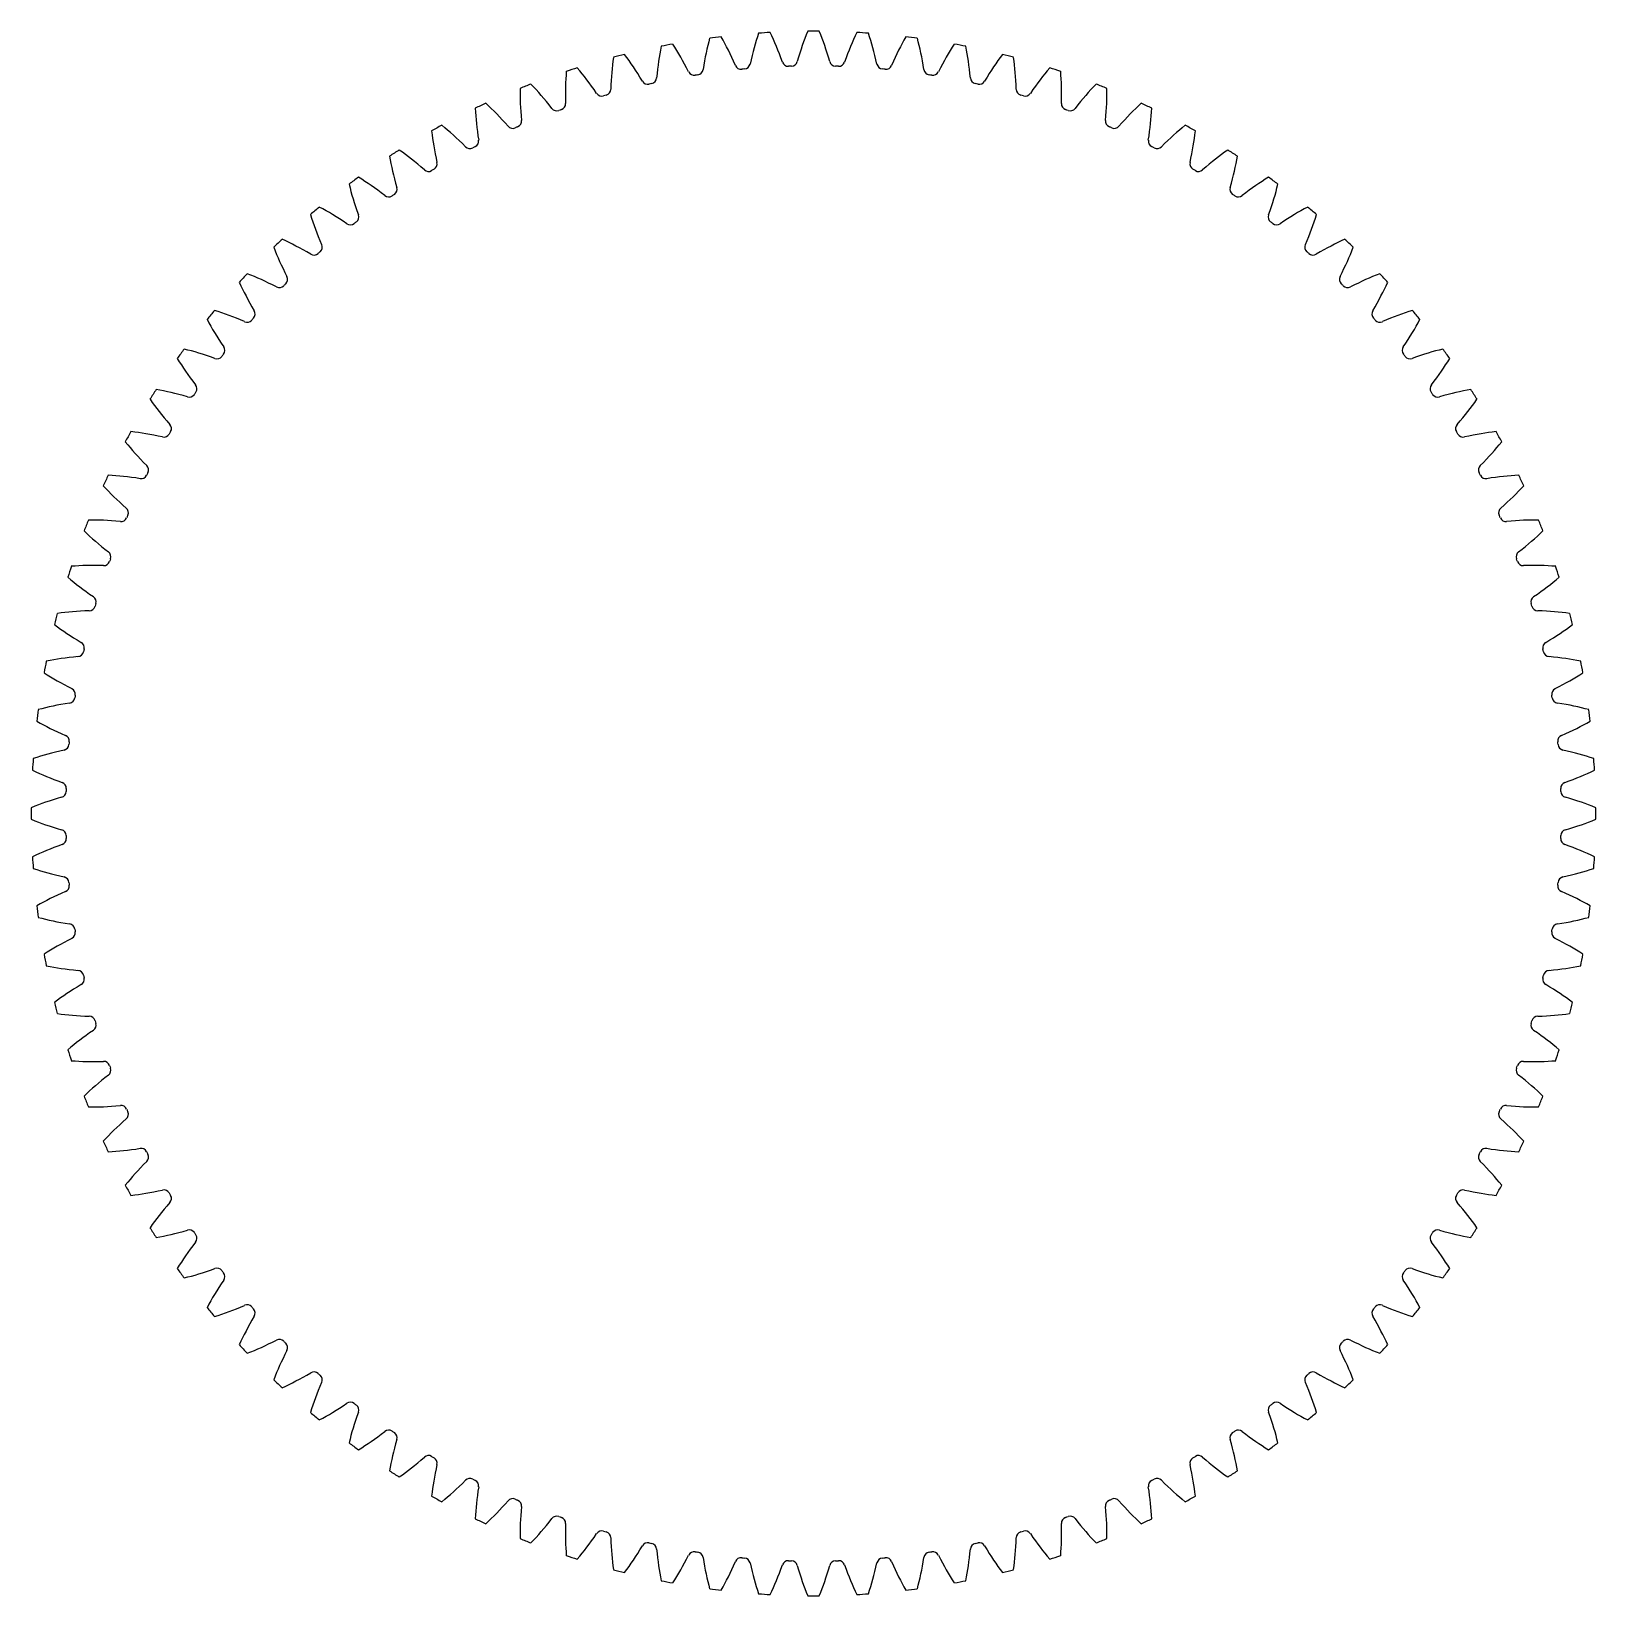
# Model space of a CAD drawing. Header units: millimetres. Extents: x -51 to 51, y -51 to 51.
import ezdxf

# ---------------------------------------------------------------- set-up
doc = ezdxf.new("R2010")
doc.units = ezdxf.units.MM
doc.layers.add('Spur', color=7, linetype='Continuous')

msp = doc.modelspace()

# ---------------------------------------------------------------- linework, layer by layer
at = {"layer": 'Spur', "color": 7}
for centre, radius, start, end in [((0, 0), 51, 89.5753, 90.4247), ((0, 0), 51, 100.3753, 101.2247), ((0, 0), 51, 96.7753, 97.6247), ((0, 0), 51, 93.1753, 94.0247), ((0, 0), 51, 85.9753, 86.8247), ((0, 0), 51, 82.3753, 83.2247), ((0, 0), 51, 78.7753, 79.6247), ((0, 0), 51, 103.9753, 104.8247), ((-1.64, 49.12), 0.4, 198.9815, 271.9099), ((-1.45, 49.13), 0.4, 271.6901, 344.6185), ((1.45, 49.13), 0.4, 195.3815, 268.3099), ((1.64, 49.12), 0.4, 268.0901, 341.0185), ((0, 0), 51, 75.1753, 76.0247), ((0, 0), 51, 107.5753, 108.4247), ((-10.63, 47.99), 0.4, 282.4901, 355.4185), ((-7.78, 48.53), 0.4, 206.1815, 279.1099), ((0, 0), 48.75, 98.8894, 99.1106), ((-7.6, 48.56), 0.4, 278.8901, 351.8185), ((-4.72, 48.92), 0.4, 202.5815, 275.5099), ((0, 0), 48.75, 95.2894, 95.5106), ((-4.53, 48.94), 0.4, 275.2901, 348.2185), ((0, 0), 48.75, 91.6894, 91.9106), ((0, 0), 48.75, 88.0894, 88.3106), ((4.53, 48.94), 0.4, 191.7815, 264.7099), ((0, 0), 48.75, 84.4894, 84.7106), ((4.72, 48.92), 0.4, 264.4901, 337.4185), ((7.6, 48.56), 0.4, 188.1815, 261.1099), ((0, 0), 48.75, 80.8894, 81.1106), ((7.78, 48.53), 0.4, 260.8901, 333.8185), ((10.63, 47.99), 0.4, 184.5815, 257.5099), ((0, 0), 51, 71.5753, 72.4247), ((0, 0), 51, 111.1753, 112.0247), ((-13.8, 47.17), 0.4, 213.3815, 286.3099), ((-13.62, 47.22), 0.4, 286.0901, 359.0185), ((-10.81, 47.95), 0.4, 209.7815, 282.7099), ((0, 0), 48.75, 102.4894, 102.7106), ((0, 0), 48.75, 77.2894, 77.5106), ((10.81, 47.95), 0.4, 257.2901, 330.2185), ((13.62, 47.22), 0.4, 180.9815, 253.9099), ((13.8, 47.17), 0.4, 253.6901, 326.6185), ((0, 0), 51, 67.9753, 68.8247), ((0, 0), 51, 114.7753, 115.6247), ((-16.74, 46.21), 0.4, 216.9815, 289.9099), ((-16.56, 46.28), 0.4, 289.6901, 2.6185), ((0, 0), 48.75, 106.0894, 106.3106), ((0, 0), 48.75, 73.6894, 73.9106), ((16.56, 46.28), 0.4, 177.3815, 250.3099), ((16.74, 46.21), 0.4, 250.0901, 323.0185), ((0, 0), 51, 64.3753, 65.2247), ((-19.43, 45.15), 0.4, 293.2901, 6.2185), ((0, 0), 48.75, 109.6894, 109.9106), ((0, 0), 48.75, 70.0894, 70.3106), ((19.43, 45.15), 0.4, 173.7815, 246.7099), ((0, 0), 51, 118.3753, 119.2247), ((-22.23, 43.84), 0.4, 296.8901, 9.8185), ((-19.61, 45.07), 0.4, 220.5815, 293.5099), ((0, 0), 48.75, 113.2894, 113.5106), ((0, 0), 48.75, 66.4894, 66.7106), ((19.61, 45.07), 0.4, 246.4901, 319.4185), ((22.23, 43.84), 0.4, 170.1815, 243.1099), ((0, 0), 51, 60.7753, 61.6247), ((0, 0), 51, 121.9753, 122.8247), ((-22.4, 43.75), 0.4, 224.1815, 297.1099), ((0, 0), 48.75, 116.8894, 117.1106), ((0, 0), 48.75, 62.8894, 63.1106), ((22.4, 43.75), 0.4, 242.8901, 315.8185), ((0, 0), 51, 57.1753, 58.0247), ((-25.1, 42.26), 0.4, 227.7815, 300.7099), ((0, 0), 48.75, 120.4894, 120.7106), ((-24.94, 42.35), 0.4, 300.4901, 13.4185), ((24.94, 42.35), 0.4, 166.5815, 239.5099), ((0, 0), 48.75, 59.2894, 59.5106), ((25.1, 42.26), 0.4, 239.2901, 312.2185), ((0, 0), 51, 125.5753, 126.4247), ((-27.55, 40.7), 0.4, 304.0901, 17.0185), ((27.55, 40.7), 0.4, 162.9815, 235.9099), ((0, 0), 51, 53.5753, 54.4247), ((-27.7, 40.6), 0.4, 231.3815, 304.3099), ((0, 0), 48.75, 124.0894, 124.3106), ((0, 0), 48.75, 55.6894, 55.9106), ((27.7, 40.6), 0.4, 235.6901, 308.6185), ((0, 0), 51, 129.1753, 130.0247), ((-30.05, 38.89), 0.4, 307.6901, 20.6185), ((30.05, 38.89), 0.4, 159.3815, 232.3099), ((0, 0), 51, 49.9753, 50.8247), ((-30.2, 38.78), 0.4, 234.9815, 307.9099), ((0, 0), 48.75, 127.6894, 127.9106), ((0, 0), 48.75, 52.0894, 52.3106), ((30.2, 38.78), 0.4, 232.0901, 305.0185), ((0, 0), 51, 132.7753, 133.6247), ((-32.43, 36.93), 0.4, 311.2901, 24.2185), ((32.43, 36.93), 0.4, 155.7815, 228.7099), ((0, 0), 51, 46.3753, 47.2247), ((-32.57, 36.81), 0.4, 238.5815, 311.5099), ((0, 0), 48.75, 131.2894, 131.5106), ((0, 0), 48.75, 48.4894, 48.7106), ((32.57, 36.81), 0.4, 228.4901, 301.4185), ((0, 0), 51, 136.3753, 137.2247), ((-34.69, 34.82), 0.4, 314.8901, 27.8185), ((34.69, 34.82), 0.4, 152.1815, 225.1099), ((0, 0), 51, 42.7753, 43.6247), ((-34.82, 34.69), 0.4, 242.1815, 315.1099), ((0, 0), 48.75, 134.8894, 135.1106), ((0, 0), 48.75, 44.8894, 45.1106), ((34.82, 34.69), 0.4, 224.8901, 297.8185), ((0, 0), 51, 139.9753, 140.8247), ((-36.81, 32.57), 0.4, 318.4901, 31.4185), ((36.81, 32.57), 0.4, 148.5815, 221.5099), ((0, 0), 51, 39.1753, 40.0247), ((-36.93, 32.43), 0.4, 245.7815, 318.7099), ((0, 0), 48.75, 138.4894, 138.7106), ((0, 0), 48.75, 41.2894, 41.5106), ((36.93, 32.43), 0.4, 221.2901, 294.2185), ((0, 0), 51, 143.5753, 144.4247), ((-38.89, 30.05), 0.4, 249.3815, 322.3099), ((0, 0), 48.75, 142.0894, 142.3106), ((-38.78, 30.2), 0.4, 322.0901, 35.0185), ((38.78, 30.2), 0.4, 144.9815, 217.9099), ((0, 0), 48.75, 37.6894, 37.9106), ((38.89, 30.05), 0.4, 217.6901, 290.6185), ((0, 0), 51, 35.5753, 36.4247), ((0, 0), 51, 147.1753, 148.0247), ((-40.6, 27.7), 0.4, 325.6901, 38.6185), ((40.6, 27.7), 0.4, 141.3815, 214.3099), ((0, 0), 51, 31.9753, 32.8247), ((-40.7, 27.55), 0.4, 252.9815, 325.9099), ((0, 0), 48.75, 145.6894, 145.9106), ((0, 0), 48.75, 34.0894, 34.3106), ((40.7, 27.55), 0.4, 214.0901, 287.0185), ((0, 0), 51, 150.7753, 151.6247), ((-42.35, 24.94), 0.4, 256.5815, 329.5099), ((0, 0), 48.75, 149.2894, 149.5106), ((-42.26, 25.1), 0.4, 329.2901, 42.2185), ((42.26, 25.1), 0.4, 137.7815, 210.7099), ((0, 0), 48.75, 30.4894, 30.7106), ((42.35, 24.94), 0.4, 210.4901, 283.4185), ((0, 0), 51, 28.3753, 29.2247), ((-43.75, 22.4), 0.4, 332.8901, 45.8185), ((43.75, 22.4), 0.4, 134.1815, 207.1099), ((0, 0), 51, 154.3753, 155.2247), ((-43.84, 22.23), 0.4, 260.1815, 333.1099), ((0, 0), 48.75, 152.8894, 153.1106), ((0, 0), 48.75, 26.8894, 27.1106), ((43.84, 22.23), 0.4, 206.8901, 279.8185), ((0, 0), 51, 24.7753, 25.6247), ((-45.07, 19.61), 0.4, 336.4901, 49.4185), ((0, 0), 48.75, 156.4894, 156.7106), ((45.07, 19.61), 0.4, 130.5815, 203.5099), ((0, 0), 48.75, 23.2894, 23.5106), ((0, 0), 51, 157.9753, 158.8247), ((-45.15, 19.43), 0.4, 263.7815, 336.7099), ((45.15, 19.43), 0.4, 203.2901, 276.2185), ((0, 0), 51, 21.1753, 22.0247), ((-46.28, 16.56), 0.4, 267.3815, 340.3099), ((-46.21, 16.74), 0.4, 340.0901, 53.0185), ((0, 0), 48.75, 160.0894, 160.3106), ((46.21, 16.74), 0.4, 126.9815, 199.9099), ((0, 0), 48.75, 19.6894, 19.9106), ((46.28, 16.56), 0.4, 199.6901, 272.6185), ((0, 0), 51, 161.5753, 162.4247), ((0, 0), 51, 17.5753, 18.4247), ((-47.22, 13.62), 0.4, 270.9815, 343.9099), ((-47.17, 13.8), 0.4, 343.6901, 56.6185), ((0, 0), 48.75, 163.6894, 163.9106), ((47.17, 13.8), 0.4, 123.3815, 196.3099), ((0, 0), 48.75, 16.0894, 16.3106), ((47.22, 13.62), 0.4, 196.0901, 269.0185), ((0, 0), 51, 165.1753, 166.0247), ((0, 0), 51, 13.9753, 14.8247), ((-47.99, 10.63), 0.4, 274.5815, 347.5099), ((-47.95, 10.81), 0.4, 347.2901, 60.2185), ((0, 0), 48.75, 167.2894, 167.5106), ((47.95, 10.81), 0.4, 119.7815, 192.7099), ((0, 0), 48.75, 12.4894, 12.7106), ((47.99, 10.63), 0.4, 192.4901, 265.4185), ((0, 0), 51, 168.7753, 169.6247), ((0, 0), 51, 10.3753, 11.2247), ((-48.56, 7.6), 0.4, 278.1815, 351.1099), ((-48.53, 7.78), 0.4, 350.8901, 63.8185), ((0, 0), 48.75, 170.8894, 171.1106), ((48.53, 7.78), 0.4, 116.1815, 189.1099), ((0, 0), 48.75, 8.8894, 9.1106), ((48.56, 7.6), 0.4, 188.8901, 261.8185), ((0, 0), 51, 172.3753, 173.2247), ((0, 0), 51, 6.7753, 7.6247), ((-48.94, 4.53), 0.4, 281.7815, 354.7099), ((-48.92, 4.72), 0.4, 354.4901, 67.4185), ((0, 0), 48.75, 174.4894, 174.7106), ((48.92, 4.72), 0.4, 112.5815, 185.5099), ((0, 0), 48.75, 5.2894, 5.5106), ((48.94, 4.53), 0.4, 185.2901, 258.2185), ((0, 0), 51, 175.9753, 176.8247), ((0, 0), 51, 3.1753, 4.0247), ((-49.13, 1.45), 0.4, 285.3815, 358.3099), ((-49.12, 1.64), 0.4, 358.0901, 71.0185), ((0, 0), 48.75, 178.0894, 178.3106), ((49.12, 1.64), 0.4, 108.9815, 181.9099), ((0, 0), 48.75, 1.6894, 1.9106), ((49.13, 1.45), 0.4, 181.6901, 254.6185), ((0, 0), 51, 179.5753, 180.4247), ((0, 0), 51, 359.5753, 0.4247), ((-49.13, -1.45), 0.4, 1.6901, 74.6185), ((-49.12, -1.64), 0.4, 288.9815, 1.9099), ((0, 0), 48.75, 181.6894, 181.9106), ((0, 0), 48.75, 358.0894, 358.3106), ((49.12, -1.64), 0.4, 178.0901, 251.0185), ((49.13, -1.45), 0.4, 105.3815, 178.3099), ((0, 0), 51, 183.1753, 184.0247), ((0, 0), 51, 355.9753, 356.8247), ((-48.94, -4.53), 0.4, 5.2901, 78.2185), ((-48.92, -4.72), 0.4, 292.5815, 5.5099), ((0, 0), 48.75, 185.2894, 185.5106), ((0, 0), 48.75, 354.4894, 354.7106), ((48.92, -4.72), 0.4, 174.4901, 247.4185), ((48.94, -4.53), 0.4, 101.7815, 174.7099), ((0, 0), 51, 186.7753, 187.6247), ((0, 0), 51, 352.3753, 353.2247), ((-48.56, -7.6), 0.4, 8.8901, 81.8185), ((-48.53, -7.78), 0.4, 296.1815, 9.1099), ((0, 0), 48.75, 188.8894, 189.1106), ((0, 0), 48.75, 350.8894, 351.1106), ((48.53, -7.78), 0.4, 170.8901, 243.8185), ((48.56, -7.6), 0.4, 98.1815, 171.1099), ((0, 0), 51, 190.3753, 191.2247), ((0, 0), 51, 348.7753, 349.6247), ((-47.99, -10.63), 0.4, 12.4901, 85.4185), ((-47.95, -10.81), 0.4, 299.7815, 12.7099), ((0, 0), 48.75, 192.4894, 192.7106), ((47.95, -10.81), 0.4, 167.2901, 240.2185), ((0, 0), 48.75, 347.2894, 347.5106), ((47.99, -10.63), 0.4, 94.5815, 167.5099), ((0, 0), 51, 193.9753, 194.8247), ((-47.22, -13.62), 0.4, 16.0901, 89.0185), ((47.22, -13.62), 0.4, 90.9815, 163.9099), ((0, 0), 51, 345.1753, 346.0247), ((-47.17, -13.8), 0.4, 303.3815, 16.3099), ((0, 0), 48.75, 196.0894, 196.3106), ((47.17, -13.8), 0.4, 163.6901, 236.6185), ((0, 0), 48.75, 343.6894, 343.9106), ((0, 0), 51, 197.5753, 198.4247), ((-46.28, -16.56), 0.4, 19.6901, 92.6185), ((46.28, -16.56), 0.4, 87.3815, 160.3099), ((0, 0), 51, 341.5753, 342.4247), ((-46.21, -16.74), 0.4, 306.9815, 19.9099), ((0, 0), 48.75, 199.6894, 199.9106), ((46.21, -16.74), 0.4, 160.0901, 233.0185), ((0, 0), 48.75, 340.0894, 340.3106), ((0, 0), 51, 201.1753, 202.0247), ((-45.15, -19.43), 0.4, 23.2901, 96.2185), ((0, 0), 48.75, 203.2894, 203.5106), ((0, 0), 48.75, 336.4894, 336.7106), ((45.15, -19.43), 0.4, 83.7815, 156.7099), ((0, 0), 51, 337.9753, 338.8247), ((-45.07, -19.61), 0.4, 310.5815, 23.5099), ((45.07, -19.61), 0.4, 156.4901, 229.4185), ((0, 0), 51, 204.7753, 205.6247), ((0, 0), 51, 334.3753, 335.2247), ((-43.84, -22.23), 0.4, 26.8901, 99.8185), ((0, 0), 48.75, 206.8894, 207.1106), ((-43.75, -22.4), 0.4, 314.1815, 27.1099), ((43.75, -22.4), 0.4, 152.8901, 225.8185), ((0, 0), 48.75, 332.8894, 333.1106), ((43.84, -22.23), 0.4, 80.1815, 153.1099), ((0, 0), 51, 208.3753, 209.2247), ((0, 0), 51, 330.7753, 331.6247), ((-42.35, -24.94), 0.4, 30.4901, 103.4185), ((0, 0), 48.75, 210.4894, 210.7106), ((-42.26, -25.1), 0.4, 317.7815, 30.7099), ((42.26, -25.1), 0.4, 149.2901, 222.2185), ((0, 0), 48.75, 329.2894, 329.5106), ((42.35, -24.94), 0.4, 76.5815, 149.5099), ((0, 0), 51, 211.9753, 212.8247), ((-40.7, -27.55), 0.4, 34.0901, 107.0185), ((0, 0), 48.75, 214.0894, 214.3106), ((-40.6, -27.7), 0.4, 321.3815, 34.3099), ((40.6, -27.7), 0.4, 145.6901, 218.6185), ((0, 0), 48.75, 325.6894, 325.9106), ((40.7, -27.55), 0.4, 72.9815, 145.9099), ((0, 0), 51, 327.1753, 328.0247), ((0, 0), 51, 215.5753, 216.4247), ((-38.89, -30.05), 0.4, 37.6901, 110.6185), ((0, 0), 48.75, 217.6894, 217.9106), ((-38.78, -30.2), 0.4, 324.9815, 37.9099), ((38.78, -30.2), 0.4, 142.0901, 215.0185), ((0, 0), 48.75, 322.0894, 322.3106), ((38.89, -30.05), 0.4, 69.3815, 142.3099), ((0, 0), 51, 323.5753, 324.4247), ((0, 0), 51, 219.1753, 220.0247), ((-36.93, -32.43), 0.4, 41.2901, 114.2185), ((0, 0), 48.75, 221.2894, 221.5106), ((-36.81, -32.57), 0.4, 328.5815, 41.5099), ((36.81, -32.57), 0.4, 138.4901, 211.4185), ((0, 0), 48.75, 318.4894, 318.7106), ((36.93, -32.43), 0.4, 65.7815, 138.7099), ((0, 0), 51, 319.9753, 320.8247), ((0, 0), 51, 222.7753, 223.6247), ((-34.82, -34.69), 0.4, 44.8901, 117.8185), ((0, 0), 48.75, 224.8894, 225.1106), ((-34.69, -34.82), 0.4, 332.1815, 45.1099), ((34.69, -34.82), 0.4, 134.8901, 207.8185), ((0, 0), 48.75, 314.8894, 315.1106), ((34.82, -34.69), 0.4, 62.1815, 135.1099), ((0, 0), 51, 316.3753, 317.2247), ((-32.57, -36.81), 0.4, 48.4901, 121.4185), ((0, 0), 48.75, 228.4894, 228.7106), ((-32.43, -36.93), 0.4, 335.7815, 48.7099), ((32.43, -36.93), 0.4, 131.2901, 204.2185), ((0, 0), 48.75, 311.2894, 311.5106), ((32.57, -36.81), 0.4, 58.5815, 131.5099), ((0, 0), 51, 226.3753, 227.2247), ((0, 0), 51, 312.7753, 313.6247), ((-30.2, -38.78), 0.4, 52.0901, 125.0185), ((0, 0), 48.75, 232.0894, 232.3106), ((-30.05, -38.89), 0.4, 339.3815, 52.3099), ((30.05, -38.89), 0.4, 127.6901, 200.6185), ((0, 0), 48.75, 307.6894, 307.9106), ((30.2, -38.78), 0.4, 54.9815, 127.9099), ((0, 0), 51, 229.9753, 230.8247), ((0, 0), 51, 309.1753, 310.0247), ((-27.7, -40.6), 0.4, 55.6901, 128.6185), ((0, 0), 48.75, 235.6894, 235.9106), ((-27.55, -40.7), 0.4, 342.9815, 55.9099), ((27.55, -40.7), 0.4, 124.0901, 197.0185), ((0, 0), 48.75, 304.0894, 304.3106), ((27.7, -40.6), 0.4, 51.3815, 124.3099), ((0, 0), 51, 233.5753, 234.4247), ((0, 0), 51, 305.5753, 306.4247), ((-25.1, -42.26), 0.4, 59.2901, 132.2185), ((0, 0), 48.75, 239.2894, 239.5106), ((-24.94, -42.35), 0.4, 346.5815, 59.5099), ((24.94, -42.35), 0.4, 120.4901, 193.4185), ((0, 0), 48.75, 300.4894, 300.7106), ((25.1, -42.26), 0.4, 47.7815, 120.7099), ((0, 0), 51, 237.1753, 238.0247), ((-22.4, -43.75), 0.4, 62.8901, 135.8185), ((0, 0), 48.75, 242.8894, 243.1106), ((-22.23, -43.84), 0.4, 350.1815, 63.1099), ((22.23, -43.84), 0.4, 116.8901, 189.8185), ((0, 0), 48.75, 296.8894, 297.1106), ((22.4, -43.75), 0.4, 44.1815, 117.1099), ((0, 0), 51, 301.9753, 302.8247), ((0, 0), 51, 240.7753, 241.6247), ((-19.61, -45.07), 0.4, 66.4901, 139.4185), ((0, 0), 48.75, 246.4894, 246.7106), ((-19.43, -45.15), 0.4, 353.7815, 66.7099), ((19.43, -45.15), 0.4, 113.2901, 186.2185), ((0, 0), 48.75, 293.2894, 293.5106), ((19.61, -45.07), 0.4, 40.5815, 113.5099), ((0, 0), 51, 298.3753, 299.2247), ((-16.74, -46.21), 0.4, 70.0901, 143.0185), ((0, 0), 48.75, 250.0894, 250.3106), ((-16.56, -46.28), 0.4, 357.3815, 70.3099), ((16.56, -46.28), 0.4, 109.6901, 182.6185), ((0, 0), 48.75, 289.6894, 289.9106), ((16.74, -46.21), 0.4, 36.9815, 109.9099), ((0, 0), 51, 244.3753, 245.2247), ((-13.8, -47.17), 0.4, 73.6901, 146.6185), ((0, 0), 48.75, 253.6894, 253.9106), ((-13.62, -47.22), 0.4, 0.9815, 73.9099), ((13.62, -47.22), 0.4, 106.0901, 179.0185), ((0, 0), 48.75, 286.0894, 286.3106), ((13.8, -47.17), 0.4, 33.3815, 106.3099), ((0, 0), 51, 294.7753, 295.6247), ((0, 0), 51, 247.9753, 248.8247), ((-10.81, -47.95), 0.4, 77.2901, 150.2185), ((0, 0), 48.75, 257.2894, 257.5106), ((-10.63, -47.99), 0.4, 4.5815, 77.5099), ((10.63, -47.99), 0.4, 102.4901, 175.4185), ((0, 0), 48.75, 282.4894, 282.7106), ((10.81, -47.95), 0.4, 29.7815, 102.7099), ((0, 0), 51, 291.1753, 292.0247), ((0, 0), 51, 251.5753, 252.4247), ((-7.78, -48.53), 0.4, 80.8901, 153.8185), ((0, 0), 48.75, 260.8894, 261.1106), ((-7.6, -48.56), 0.4, 8.1815, 81.1099), ((-4.72, -48.92), 0.4, 84.4901, 157.4185), ((0, 0), 48.75, 264.4894, 264.7106), ((-4.53, -48.94), 0.4, 11.7815, 84.7099), ((-1.64, -49.12), 0.4, 88.0901, 161.0185), ((0, 0), 48.75, 268.0894, 268.3106), ((-1.45, -49.13), 0.4, 15.3815, 88.3099), ((1.45, -49.13), 0.4, 91.6901, 164.6185), ((0, 0), 48.75, 271.6894, 271.9106), ((1.64, -49.12), 0.4, 18.9815, 91.9099), ((4.53, -48.94), 0.4, 95.2901, 168.2185), ((0, 0), 48.75, 275.2894, 275.5106), ((4.72, -48.92), 0.4, 22.5815, 95.5099), ((7.6, -48.56), 0.4, 98.8901, 171.8185), ((0, 0), 48.75, 278.8894, 279.1106), ((7.78, -48.53), 0.4, 26.1815, 99.1099), ((0, 0), 51, 287.5753, 288.4247), ((0, 0), 51, 255.1753, 256.0247), ((0, 0), 51, 283.9753, 284.8247), ((0, 0), 51, 258.7753, 259.6247), ((0, 0), 51, 262.3753, 263.2247), ((0, 0), 51, 265.9753, 266.8247), ((0, 0), 51, 269.5753, 270.4247), ((0, 0), 51, 273.1753, 274.0247), ((0, 0), 51, 276.7753, 277.6247), ((0, 0), 51, 280.3753, 281.2247)]:
    msp.add_arc(centre, radius, start, end, dxfattribs=at)
for points in [[(-9.93, 50.02), (-10.07, 49.36), (-10.15, 48.77), (-10.23, 47.95)], [(-8.14, 48.35), (-8.51, 49.08), (-8.81, 49.6), (-9.18, 50.17)], [(-6.77, 50.55), (-6.95, 49.89), (-7.07, 49.31), (-7.2, 48.5)], [(-5.09, 48.77), (-5.42, 49.52), (-5.68, 50.05), (-6.02, 50.64)], [(-3.58, 50.87), (-3.8, 50.23), (-3.96, 49.65), (-4.14, 48.86)], [(-2.02, 48.99), (-2.3, 49.76), (-2.53, 50.31), (-2.82, 50.92)], [(-0.38, 51), (-0.64, 50.37), (-0.83, 49.81), (-1.06, 49.02)], [(1.06, 49.02), (0.83, 49.81), (0.64, 50.37), (0.38, 51)], [(2.82, 50.92), (2.53, 50.31), (2.3, 49.76), (2.02, 48.99)], [(4.14, 48.86), (3.96, 49.65), (3.8, 50.23), (3.58, 50.87)], [(6.02, 50.64), (5.68, 50.05), (5.42, 49.52), (5.09, 48.77)], [(7.2, 48.5), (7.07, 49.31), (6.95, 49.89), (6.77, 50.55)], [(9.18, 50.17), (8.81, 49.6), (8.51, 49.08), (8.14, 48.35)], [(10.23, 47.95), (10.15, 48.77), (10.07, 49.36), (9.93, 50.02)], [(-13.05, 49.3), (-13.14, 48.63), (-13.19, 48.03), (-13.22, 47.22)], [(-11.16, 47.75), (-11.58, 48.45), (-11.91, 48.95), (-12.32, 49.49)], [(12.32, 49.49), (11.91, 48.95), (11.58, 48.45), (11.16, 47.75)], [(13.22, 47.22), (13.19, 48.03), (13.14, 48.63), (13.05, 49.3)], [(-16.12, 48.39), (-16.17, 47.71), (-16.18, 47.11), (-16.16, 46.29)], [(-14.14, 46.95), (-14.6, 47.63), (-14.96, 48.1), (-15.4, 48.62)], [(15.4, 48.62), (14.96, 48.1), (14.6, 47.63), (14.14, 46.95)], [(16.16, 46.29), (16.18, 47.11), (16.17, 47.71), (16.12, 48.39)], [(-19.13, 47.28), (-19.14, 46.6), (-19.11, 46), (-19.04, 45.19)], [(-17.06, 45.97), (-17.56, 46.61), (-17.95, 47.07), (-18.42, 47.56)], [(18.42, 47.56), (17.95, 47.07), (17.56, 46.61), (17.06, 45.97)], [(19.04, 45.19), (19.11, 46), (19.14, 46.6), (19.13, 47.28)], [(-22.06, 45.98), (-22.02, 45.3), (-21.96, 44.71), (-21.83, 43.9)], [(-19.91, 44.81), (-20.45, 45.42), (-20.87, 45.85), (-21.37, 46.31)], [(21.37, 46.31), (20.87, 45.85), (20.45, 45.42), (19.91, 44.81)], [(21.83, 43.9), (21.96, 44.71), (22.02, 45.3), (22.06, 45.98)], [(-24.9, 44.51), (-24.83, 43.83), (-24.72, 43.24), (-24.55, 42.45)], [(-22.68, 43.47), (-23.26, 44.05), (-23.71, 44.45), (-24.24, 44.87)], [(24.24, 44.87), (23.71, 44.45), (23.26, 44.05), (22.68, 43.47)], [(24.55, 42.45), (24.72, 43.24), (24.83, 43.83), (24.9, 44.51)], [(-27.65, 42.86), (-27.53, 42.19), (-27.39, 41.61), (-27.17, 40.82)], [(-25.37, 41.96), (-25.98, 42.5), (-26.45, 42.87), (-27.01, 43.26)], [(27.01, 43.26), (26.45, 42.87), (25.98, 42.5), (25.37, 41.96)], [(27.17, 40.82), (27.39, 41.61), (27.53, 42.19), (27.65, 42.86)], [(-30.28, 41.04), (-30.12, 40.38), (-29.95, 39.8), (-29.67, 39.04)], [(-27.95, 40.29), (-28.6, 40.78), (-29.09, 41.13), (-29.67, 41.48)], [(29.67, 41.48), (29.09, 41.13), (28.6, 40.78), (27.95, 40.29)], [(29.67, 39.04), (29.95, 39.8), (30.12, 40.38), (30.28, 41.04)], [(-32.8, 39.05), (-32.6, 38.4), (-32.39, 37.84), (-32.07, 37.09)], [(-30.43, 38.45), (-31.1, 38.91), (-31.62, 39.22), (-32.22, 39.54)], [(32.22, 39.54), (31.62, 39.22), (31.1, 38.91), (30.43, 38.45)], [(32.07, 37.09), (32.39, 37.84), (32.6, 38.4), (32.8, 39.05)], [(-35.19, 36.92), (-34.95, 36.28), (-34.7, 35.74), (-34.33, 35.01)], [(-32.78, 36.46), (-33.49, 36.88), (-34.02, 37.15), (-34.64, 37.44)], [(34.64, 37.44), (34.02, 37.15), (33.49, 36.88), (32.78, 36.46)], [(34.33, 35.01), (34.7, 35.74), (34.95, 36.28), (35.19, 36.92)], [(-35.01, 34.33), (-35.74, 34.7), (-36.28, 34.95), (-36.92, 35.19)], [(36.92, 35.19), (36.28, 34.95), (35.74, 34.7), (35.01, 34.33)], [(-37.44, 34.64), (-37.15, 34.02), (-36.88, 33.49), (-36.46, 32.78)], [(36.46, 32.78), (36.88, 33.49), (37.15, 34.02), (37.44, 34.64)], [(-37.09, 32.07), (-37.84, 32.39), (-38.4, 32.6), (-39.05, 32.8)], [(39.05, 32.8), (38.4, 32.6), (37.84, 32.39), (37.09, 32.07)], [(-39.54, 32.22), (-39.22, 31.62), (-38.91, 31.1), (-38.45, 30.43)], [(38.45, 30.43), (38.91, 31.1), (39.22, 31.62), (39.54, 32.22)], [(-41.48, 29.67), (-41.13, 29.09), (-40.78, 28.6), (-40.29, 27.95)], [(-39.04, 29.67), (-39.8, 29.95), (-40.38, 30.12), (-41.04, 30.28)], [(41.04, 30.28), (40.38, 30.12), (39.8, 29.95), (39.04, 29.67)], [(40.29, 27.95), (40.78, 28.6), (41.13, 29.09), (41.48, 29.67)], [(-40.82, 27.17), (-41.61, 27.39), (-42.19, 27.53), (-42.86, 27.65)], [(42.86, 27.65), (42.19, 27.53), (41.61, 27.39), (40.82, 27.17)], [(-43.26, 27.01), (-42.87, 26.45), (-42.5, 25.98), (-41.96, 25.37)], [(41.96, 25.37), (42.5, 25.98), (42.87, 26.45), (43.26, 27.01)], [(-42.45, 24.55), (-43.24, 24.72), (-43.83, 24.83), (-44.51, 24.9)], [(44.51, 24.9), (43.83, 24.83), (43.24, 24.72), (42.45, 24.55)], [(-44.87, 24.24), (-44.45, 23.71), (-44.05, 23.26), (-43.47, 22.68)], [(43.47, 22.68), (44.05, 23.26), (44.45, 23.71), (44.87, 24.24)], [(-43.9, 21.83), (-44.71, 21.96), (-45.3, 22.02), (-45.98, 22.06)], [(45.98, 22.06), (45.3, 22.02), (44.71, 21.96), (43.9, 21.83)], [(-46.31, 21.37), (-45.85, 20.87), (-45.42, 20.45), (-44.81, 19.91)], [(44.81, 19.91), (45.42, 20.45), (45.85, 20.87), (46.31, 21.37)], [(-47.56, 18.42), (-47.07, 17.95), (-46.61, 17.56), (-45.97, 17.06)], [(-45.19, 19.04), (-46, 19.11), (-46.6, 19.14), (-47.28, 19.13)], [(47.28, 19.13), (46.6, 19.14), (46, 19.11), (45.19, 19.04)], [(45.97, 17.06), (46.61, 17.56), (47.07, 17.95), (47.56, 18.42)], [(-48.62, 15.4), (-48.1, 14.96), (-47.63, 14.6), (-46.95, 14.14)], [(-46.29, 16.16), (-47.11, 16.18), (-47.71, 16.17), (-48.39, 16.12)], [(48.39, 16.12), (47.71, 16.17), (47.11, 16.18), (46.29, 16.16)], [(46.95, 14.14), (47.63, 14.6), (48.1, 14.96), (48.62, 15.4)], [(-49.49, 12.32), (-48.95, 11.91), (-48.45, 11.58), (-47.75, 11.16)], [(-47.22, 13.22), (-48.03, 13.19), (-48.63, 13.14), (-49.3, 13.05)], [(49.3, 13.05), (48.63, 13.14), (48.03, 13.19), (47.22, 13.22)], [(47.75, 11.16), (48.45, 11.58), (48.95, 11.91), (49.49, 12.32)], [(-47.95, 10.23), (-48.77, 10.15), (-49.36, 10.07), (-50.02, 9.93)], [(50.02, 9.93), (49.36, 10.07), (48.77, 10.15), (47.95, 10.23)], [(-50.17, 9.18), (-49.6, 8.81), (-49.08, 8.51), (-48.35, 8.14)], [(48.35, 8.14), (49.08, 8.51), (49.6, 8.81), (50.17, 9.18)], [(-48.5, 7.2), (-49.31, 7.07), (-49.89, 6.95), (-50.55, 6.77)], [(50.55, 6.77), (49.89, 6.95), (49.31, 7.07), (48.5, 7.2)], [(-50.64, 6.02), (-50.05, 5.68), (-49.52, 5.42), (-48.77, 5.09)], [(48.77, 5.09), (49.52, 5.42), (50.05, 5.68), (50.64, 6.02)], [(-48.86, 4.14), (-49.65, 3.96), (-50.23, 3.8), (-50.87, 3.58)], [(50.87, 3.58), (50.23, 3.8), (49.65, 3.96), (48.86, 4.14)], [(-50.92, 2.82), (-50.31, 2.53), (-49.76, 2.3), (-48.99, 2.02)], [(48.99, 2.02), (49.76, 2.3), (50.31, 2.53), (50.92, 2.82)], [(-49.02, 1.06), (-49.81, 0.83), (-50.37, 0.64), (-51, 0.38)], [(51, 0.38), (50.37, 0.64), (49.81, 0.83), (49.02, 1.06)], [(-51, -0.38), (-50.37, -0.64), (-49.81, -0.83), (-49.02, -1.06)], [(49.02, -1.06), (49.81, -0.83), (50.37, -0.64), (51, -0.38)], [(-48.99, -2.02), (-49.76, -2.3), (-50.31, -2.53), (-50.92, -2.82)], [(50.92, -2.82), (50.31, -2.53), (49.76, -2.3), (48.99, -2.02)], [(-50.87, -3.58), (-50.23, -3.8), (-49.65, -3.96), (-48.86, -4.14)], [(48.86, -4.14), (49.65, -3.96), (50.23, -3.8), (50.87, -3.58)], [(-48.77, -5.09), (-49.52, -5.42), (-50.05, -5.68), (-50.64, -6.02)], [(50.64, -6.02), (50.05, -5.68), (49.52, -5.42), (48.77, -5.09)], [(-50.55, -6.77), (-49.89, -6.95), (-49.31, -7.07), (-48.5, -7.2)], [(48.5, -7.2), (49.31, -7.07), (49.89, -6.95), (50.55, -6.77)], [(-48.35, -8.14), (-49.08, -8.51), (-49.6, -8.81), (-50.17, -9.18)], [(50.17, -9.18), (49.6, -8.81), (49.08, -8.51), (48.35, -8.14)], [(-50.02, -9.93), (-49.36, -10.07), (-48.77, -10.15), (-47.95, -10.23)], [(47.95, -10.23), (48.77, -10.15), (49.36, -10.07), (50.02, -9.93)], [(-47.75, -11.16), (-48.45, -11.58), (-48.95, -11.91), (-49.49, -12.32)], [(49.49, -12.32), (48.95, -11.91), (48.45, -11.58), (47.75, -11.16)], [(-49.3, -13.05), (-48.63, -13.14), (-48.03, -13.19), (-47.22, -13.22)], [(47.22, -13.22), (48.03, -13.19), (48.63, -13.14), (49.3, -13.05)], [(-46.95, -14.14), (-47.63, -14.6), (-48.1, -14.96), (-48.62, -15.4)], [(48.62, -15.4), (48.1, -14.96), (47.63, -14.6), (46.95, -14.14)], [(-48.39, -16.12), (-47.71, -16.17), (-47.11, -16.18), (-46.29, -16.16)], [(46.29, -16.16), (47.11, -16.18), (47.71, -16.17), (48.39, -16.12)], [(-45.97, -17.06), (-46.61, -17.56), (-47.07, -17.95), (-47.56, -18.42)], [(47.56, -18.42), (47.07, -17.95), (46.61, -17.56), (45.97, -17.06)], [(-47.28, -19.13), (-46.6, -19.14), (-46, -19.11), (-45.19, -19.04)], [(45.19, -19.04), (46, -19.11), (46.6, -19.14), (47.28, -19.13)], [(-44.81, -19.91), (-45.42, -20.45), (-45.85, -20.87), (-46.31, -21.37)], [(46.31, -21.37), (45.85, -20.87), (45.42, -20.45), (44.81, -19.91)], [(-45.98, -22.06), (-45.3, -22.02), (-44.71, -21.96), (-43.9, -21.83)], [(43.9, -21.83), (44.71, -21.96), (45.3, -22.02), (45.98, -22.06)], [(-43.47, -22.68), (-44.05, -23.26), (-44.45, -23.71), (-44.87, -24.24)], [(44.87, -24.24), (44.45, -23.71), (44.05, -23.26), (43.47, -22.68)], [(-44.51, -24.9), (-43.83, -24.83), (-43.24, -24.72), (-42.45, -24.55)], [(-41.96, -25.37), (-42.5, -25.98), (-42.87, -26.45), (-43.26, -27.01)], [(43.26, -27.01), (42.87, -26.45), (42.5, -25.98), (41.96, -25.37)], [(42.45, -24.55), (43.24, -24.72), (43.83, -24.83), (44.51, -24.9)], [(-42.86, -27.65), (-42.19, -27.53), (-41.61, -27.39), (-40.82, -27.17)], [(40.82, -27.17), (41.61, -27.39), (42.19, -27.53), (42.86, -27.65)], [(-40.29, -27.95), (-40.78, -28.6), (-41.13, -29.09), (-41.48, -29.67)], [(41.48, -29.67), (41.13, -29.09), (40.78, -28.6), (40.29, -27.95)], [(-41.04, -30.28), (-40.38, -30.12), (-39.8, -29.95), (-39.04, -29.67)], [(-38.45, -30.43), (-38.91, -31.1), (-39.22, -31.62), (-39.54, -32.22)], [(39.54, -32.22), (39.22, -31.62), (38.91, -31.1), (38.45, -30.43)], [(39.04, -29.67), (39.8, -29.95), (40.38, -30.12), (41.04, -30.28)], [(-39.05, -32.8), (-38.4, -32.6), (-37.84, -32.39), (-37.09, -32.07)], [(37.09, -32.07), (37.84, -32.39), (38.4, -32.6), (39.05, -32.8)], [(-36.46, -32.78), (-36.88, -33.49), (-37.15, -34.02), (-37.44, -34.64)], [(37.44, -34.64), (37.15, -34.02), (36.88, -33.49), (36.46, -32.78)], [(-36.92, -35.19), (-36.28, -34.95), (-35.74, -34.7), (-35.01, -34.33)], [(35.01, -34.33), (35.74, -34.7), (36.28, -34.95), (36.92, -35.19)], [(-34.33, -35.01), (-34.7, -35.74), (-34.95, -36.28), (-35.19, -36.92)], [(35.19, -36.92), (34.95, -36.28), (34.7, -35.74), (34.33, -35.01)], [(-34.64, -37.44), (-34.02, -37.15), (-33.49, -36.88), (-32.78, -36.46)], [(32.78, -36.46), (33.49, -36.88), (34.02, -37.15), (34.64, -37.44)], [(-32.07, -37.09), (-32.39, -37.84), (-32.6, -38.4), (-32.8, -39.05)], [(32.8, -39.05), (32.6, -38.4), (32.39, -37.84), (32.07, -37.09)], [(-32.22, -39.54), (-31.62, -39.22), (-31.1, -38.91), (-30.43, -38.45)], [(30.43, -38.45), (31.1, -38.91), (31.62, -39.22), (32.22, -39.54)], [(-29.67, -39.04), (-29.95, -39.8), (-30.12, -40.38), (-30.28, -41.04)], [(30.28, -41.04), (30.12, -40.38), (29.95, -39.8), (29.67, -39.04)], [(-29.67, -41.48), (-29.09, -41.13), (-28.6, -40.78), (-27.95, -40.29)], [(27.95, -40.29), (28.6, -40.78), (29.09, -41.13), (29.67, -41.48)], [(-27.17, -40.82), (-27.39, -41.61), (-27.53, -42.19), (-27.65, -42.86)], [(27.65, -42.86), (27.53, -42.19), (27.39, -41.61), (27.17, -40.82)], [(-27.01, -43.26), (-26.45, -42.87), (-25.98, -42.5), (-25.37, -41.96)], [(-24.55, -42.45), (-24.72, -43.24), (-24.83, -43.83), (-24.9, -44.51)], [(24.9, -44.51), (24.83, -43.83), (24.72, -43.24), (24.55, -42.45)], [(25.37, -41.96), (25.98, -42.5), (26.45, -42.87), (27.01, -43.26)], [(-24.24, -44.87), (-23.71, -44.45), (-23.26, -44.05), (-22.68, -43.47)], [(22.68, -43.47), (23.26, -44.05), (23.71, -44.45), (24.24, -44.87)], [(-21.83, -43.9), (-21.96, -44.71), (-22.02, -45.3), (-22.06, -45.98)], [(-21.37, -46.31), (-20.87, -45.85), (-20.45, -45.42), (-19.91, -44.81)], [(19.91, -44.81), (20.45, -45.42), (20.87, -45.85), (21.37, -46.31)], [(22.06, -45.98), (22.02, -45.3), (21.96, -44.71), (21.83, -43.9)], [(-19.04, -45.19), (-19.11, -46), (-19.14, -46.6), (-19.13, -47.28)], [(19.13, -47.28), (19.14, -46.6), (19.11, -46), (19.04, -45.19)], [(-18.42, -47.56), (-17.95, -47.07), (-17.56, -46.61), (-17.06, -45.97)], [(-16.16, -46.29), (-16.18, -47.11), (-16.17, -47.71), (-16.12, -48.39)], [(16.12, -48.39), (16.17, -47.71), (16.18, -47.11), (16.16, -46.29)], [(17.06, -45.97), (17.56, -46.61), (17.95, -47.07), (18.42, -47.56)], [(-15.4, -48.62), (-14.96, -48.1), (-14.6, -47.63), (-14.14, -46.95)], [(-13.22, -47.22), (-13.19, -48.03), (-13.14, -48.63), (-13.05, -49.3)], [(-12.32, -49.49), (-11.91, -48.95), (-11.58, -48.45), (-11.16, -47.75)], [(11.16, -47.75), (11.58, -48.45), (11.91, -48.95), (12.32, -49.49)], [(13.05, -49.3), (13.14, -48.63), (13.19, -48.03), (13.22, -47.22)], [(14.14, -46.95), (14.6, -47.63), (14.96, -48.1), (15.4, -48.62)], [(-10.23, -47.95), (-10.15, -48.77), (-10.07, -49.36), (-9.93, -50.02)], [(-9.18, -50.17), (-8.81, -49.6), (-8.51, -49.08), (-8.14, -48.35)], [(-7.2, -48.5), (-7.07, -49.31), (-6.95, -49.89), (-6.77, -50.55)], [(-6.02, -50.64), (-5.68, -50.05), (-5.42, -49.52), (-5.09, -48.77)], [(-4.14, -48.86), (-3.96, -49.65), (-3.8, -50.23), (-3.58, -50.87)], [(3.58, -50.87), (3.8, -50.23), (3.96, -49.65), (4.14, -48.86)], [(5.09, -48.77), (5.42, -49.52), (5.68, -50.05), (6.02, -50.64)], [(6.77, -50.55), (6.95, -49.89), (7.07, -49.31), (7.2, -48.5)], [(8.14, -48.35), (8.51, -49.08), (8.81, -49.6), (9.18, -50.17)], [(9.93, -50.02), (10.07, -49.36), (10.15, -48.77), (10.23, -47.95)], [(-2.82, -50.92), (-2.53, -50.31), (-2.3, -49.76), (-2.02, -48.99)], [(-1.06, -49.02), (-0.83, -49.81), (-0.64, -50.37), (-0.38, -51)], [(0.38, -51), (0.64, -50.37), (0.83, -49.81), (1.06, -49.02)], [(2.02, -48.99), (2.3, -49.76), (2.53, -50.31), (2.82, -50.92)]]:
    msp.add_open_spline(points, degree=3, dxfattribs=at)

doc.saveas('drawing.dxf')
